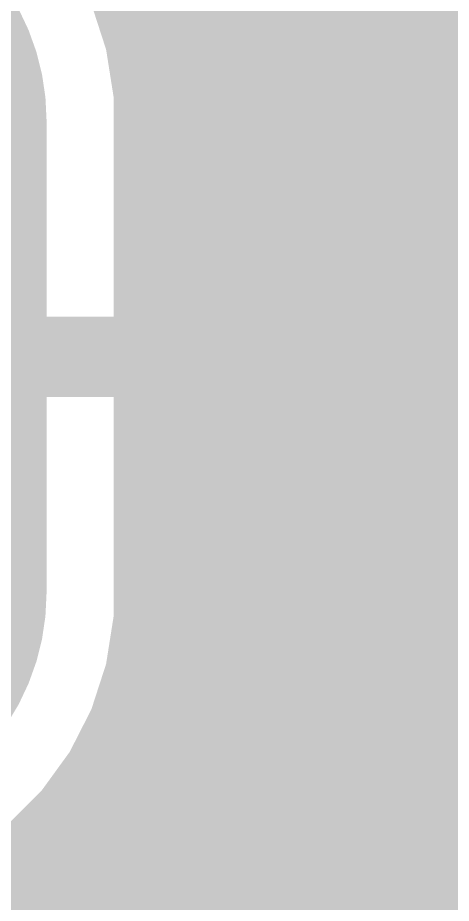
# Model space of a CAD drawing. Extents: x -0.1 to 57, y -0.1 to 41.
# Drawn here: x 24.286 to 25.93, y 2.109 to 5.466 of the extents above; entities that cross this region are included whole.
import ezdxf

# ---------------------------------------------------------------- set-up
doc = ezdxf.new("R2010")
doc.units = 0
for name, color, linetype in [('16', 175, 'CONTINUOUS'), ('17', 82, 'CONTINUOUS'), ('21', 253, 'CONTINUOUS')]:
    doc.layers.add(name, color=color, linetype=linetype)

# ---------------------------------------------------------------- blocks, each defined once
blk = doc.blocks.new('LONGP100')
at = {"const_width": 1}
blk.add_lwpolyline([(-0.5, 0), (0.5, 0)], dxfattribs=at)
at = {"const_width": 0.5}
for points in [[(-0.5, 0.25, 1), (-0.5, -0.25)], [(0.5, -0.25, 1), (0.5, 0.25)]]:
    blk.add_lwpolyline(points, format="xyb", dxfattribs=at)

msp = doc.modelspace()

# ---------------------------------------------------------------- linework, layer by layer
at = {"layer": '16', "const_width": 0.1524}
for points in [[(24.6954, 5.3629), (24.6358, 5.5464)], [(24.6553, 5.4864), (28.1947, 5.4864)], [(24.7255, 5.1724), (24.6954, 5.3629)], [(24.7, 5.334), (28.3471, 5.334)], [(24.7241, 5.1816), (27.5833, 5.1816)], [(24.7255, 4.2568), (24.7255, 5.1724)], [(24.7255, 5.0292), (27.4109, 5.0292)], [(24.7255, 4.8768), (27.2735, 4.8768)], [(24.7255, 4.7244), (27.1889, 4.7244)], [(24.7255, 4.572), (27.1489, 4.572)], [(24.7255, 4.4196), (27.1389, 4.4196)], [(23.5762, 4.2568), (24.7255, 4.2568)], [(24.7255, 4.2672), (27.1389, 4.2672)], [(23.5762, 4.1148), (27.0615, 4.1148)], [(24.7255, 4.1044), (23.5762, 4.1044)], [(24.7255, 3.1888), (24.7255, 4.1044)], [(24.7255, 3.9624), (26.9091, 3.9624)], [(24.7255, 3.81), (26.7567, 3.81)], [(24.7255, 3.6576), (26.6043, 3.6576)], [(24.7255, 3.5052), (26.4519, 3.5052)], [(24.7255, 3.3528), (26.2995, 3.3528)], [(24.6954, 2.9983), (24.7255, 3.1888)], [(24.7255, 3.2004), (26.1471, 3.2004)], [(24.7032, 3.048), (26.0347, 3.048)], [(24.6358, 2.8148), (24.6954, 2.9983)], [(24.662, 2.8956), (26.0139, 2.8956)], [(24.5482, 2.6429), (24.6358, 2.8148)], [(24.5993, 2.7432), (26.0139, 2.7432)], [(24.4348, 2.4869), (24.5482, 2.6429)], [(24.5103, 2.5908), (26.0509, 2.5908)], [(24.2984, 2.3505), (24.4348, 2.4869)], [(24.3863, 2.4384), (26.1833, 2.4384)], [(24.1423, 2.2371), (24.2984, 2.3505)], [(24.2097, 2.286), (32.9754, 2.286)], [(23.9215, 2.1336), (38.0784, 2.1336)]]:
    msp.add_lwpolyline(points, dxfattribs=at)
at = {"layer": '16', "const_width": 0.0762}
for points in [[(24.6553, 5.5245, 1), (24.6553, 5.4483)], [(24.733, 5.3689, 1), (24.6577, 5.357)], [(24.6591, 5.3512, 1), (24.7316, 5.3747)], [(24.7, 5.3721, 1), (24.7, 5.2959)], [(24.7241, 5.2197, 1), (24.7241, 5.1435)], [(24.7636, 5.1724, 1), (24.6874, 5.1724)], [(24.6879, 5.1664, 1), (24.7632, 5.1784)], [(24.7255, 5.0673, 1), (24.7255, 4.9911)], [(24.7255, 4.9149, 1), (24.7255, 4.8387)], [(24.7255, 4.7625, 1), (24.7255, 4.6863)], [(24.7255, 4.6101, 1), (24.7255, 4.5339)], [(24.7255, 4.4577, 1), (24.7255, 4.3815)], [(24.7255, 4.3053, 1), (24.7255, 4.2291)], [(24.7255, 4.2187, 1), (24.7255, 4.2949)], [(24.6874, 4.2568, 1), (24.7636, 4.2568)], [(24.7636, 4.1044, 1), (24.6874, 4.1044)], [(24.7255, 4.0663, 1), (24.7255, 4.1425)], [(24.7255, 4.0005, 1), (24.7255, 3.9243)], [(24.7255, 3.8481, 1), (24.7255, 3.7719)], [(24.7255, 3.6957, 1), (24.7255, 3.6195)], [(24.7255, 3.5433, 1), (24.7255, 3.4671)], [(24.7255, 3.3909, 1), (24.7255, 3.3147)], [(24.7255, 3.2385, 1), (24.7255, 3.1623)], [(24.7632, 3.1828, 1), (24.6879, 3.1948)], [(24.6874, 3.1888, 1), (24.7636, 3.1888)], [(24.7032, 3.0861, 1), (24.7032, 3.0099)], [(24.7316, 2.9865, 1), (24.6591, 3.01)], [(24.6577, 3.0042, 1), (24.733, 2.9923)], [(24.662, 2.9337, 1), (24.662, 2.8575)], [(24.6697, 2.7975, 1), (24.6018, 2.8321)], [(24.5995, 2.8266, 1), (24.672, 2.803)], [(24.5993, 2.7813, 1), (24.5993, 2.7051)], [(24.579, 2.6205, 1), (24.5174, 2.6653)], [(24.5142, 2.6602, 1), (24.5821, 2.6256)], [(24.5103, 2.6289, 1), (24.5103, 2.5527)], [(24.4617, 2.4599, 1), (24.4079, 2.5138)], [(24.404, 2.5093, 1), (24.4656, 2.4645)], [(24.3863, 2.4765, 1), (24.3863, 2.4003)], [(24.3208, 2.3196, 1), (24.276, 2.3813)], [(24.2714, 2.3774, 1), (24.3253, 2.3235)]]:
    msp.add_lwpolyline(points, format="xyb", dxfattribs=at)
at = {"layer": '21', "const_width": 0.1524}
for points in [[(25.993, 8.9816), (25.993, 2.3776)], [(24.393, 2.3776), (25.993, 2.3776)], [(25.993, 2.3776), (25.993, -0.0104)]]:
    msp.add_lwpolyline(points, dxfattribs=at)
at = {"layer": '21', "const_width": 0.0762}
for points in [[(24.393, 2.4157, 1), (24.393, 2.3395)], [(26.0311, 2.3776, 1), (25.9549, 2.3776)], [(25.9549, 2.3776, 1), (26.0311, 2.3776)]]:
    msp.add_lwpolyline(points, format="xyb", dxfattribs=at)

# ---------------------------------------------------------------- block references
at = {"layer": '17', "xscale": 1.7907, "yscale": 1.7907, "rotation": 90}
msp.add_blockref('LONGP100', (23.5, 4.1806), dxfattribs=at)
msp.add_blockref('LONGP100', (23.5, 4.1806), dxfattribs=at)

doc.saveas('drawing.dxf')
